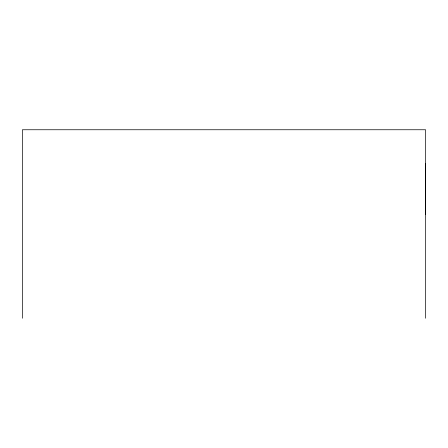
<?xml version="1.0" encoding="UTF-8"?>
<svg xmlns="http://www.w3.org/2000/svg" width="448" height="448" viewBox="0 0 448 448"><rect width="100%" height="100%" fill="white"/><g stroke="black" fill="none" stroke-linecap="round" stroke-linejoin="round"><path stroke-width="0.67" d="M425.6 214.514L425.6 163.419M425.6 318.248L425.6 129.752L22.4 129.752L22.4 318.248"/></g></svg>
